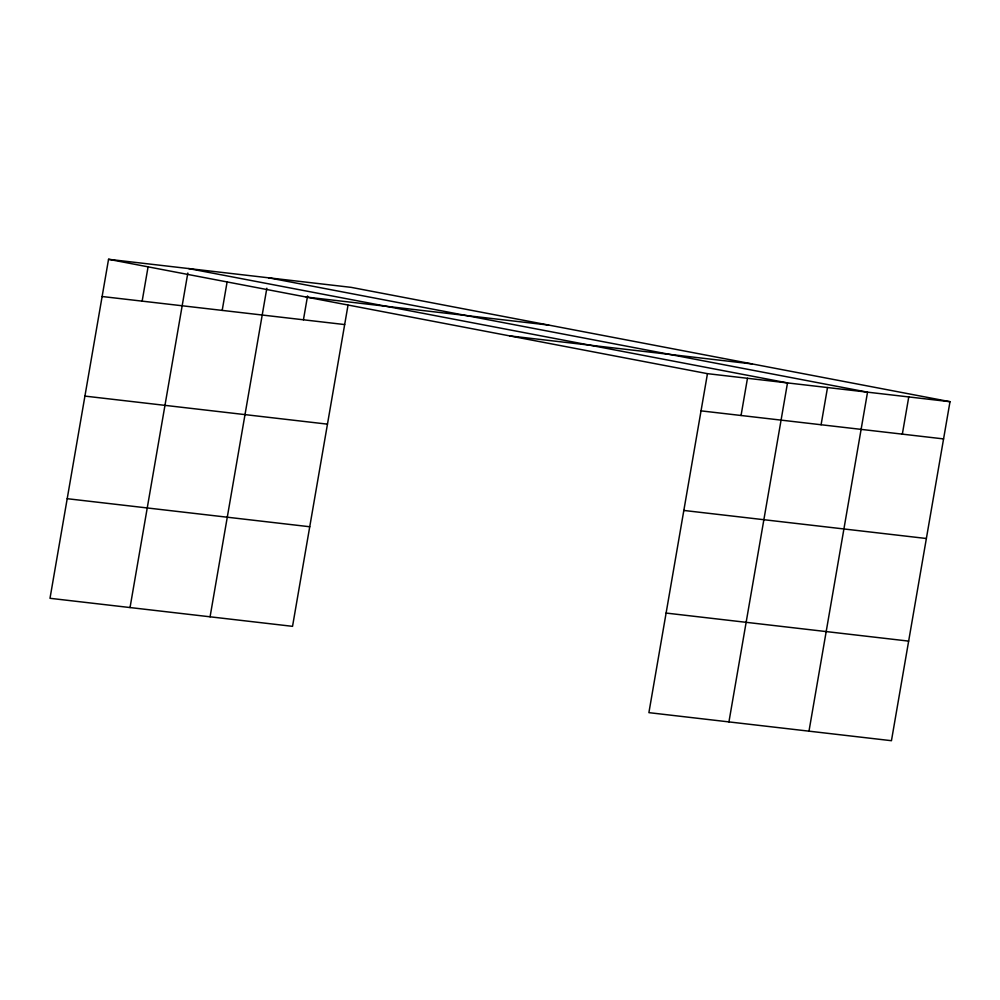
<?xml version="1.0" encoding="UTF-8"?>
<svg xmlns="http://www.w3.org/2000/svg" width="1000" height="1000" viewBox="0 0 1000 1000"><rect width="100%" height="100%" fill="white"/><g stroke="black" fill="none" stroke-linecap="round" stroke-linejoin="round"><path stroke-width="1.5" d="M950 401.7L707.463 373.663L648.9 712.65L891.45 740.7L950 401.7L351.1 287.35L108.55 259.3L50 598.3L292.538 626.337L348.013 305.212M142.15 301.137L148.062 266.913M130.037 607.55L187.825 273.025M222.188 310.4L227.075 282.113M210.075 616.8L266.837 288.238M303.438 319.788L307.55 295.975M741.05 415.487L747.475 378.288M728.938 721.9L787.5 382.912L188.588 268.562M821.087 424.75L827.513 387.537M808.988 731.162L867.537 392.175L268.637 277.812M902.337 434.15L908.763 396.938M306.188 297.038L548.737 325.087M509.825 335.925L752.362 363.963M102.125 296.512L344.675 324.562M701.025 410.863L943.575 438.913M84.925 396.1L327.463 424.15M683.825 510.45L926.375 538.5M67.2 498.7L309.75 526.75M666.1 613.062L908.65 641.112M108.55 259.3L707.463 373.663"/></g></svg>
